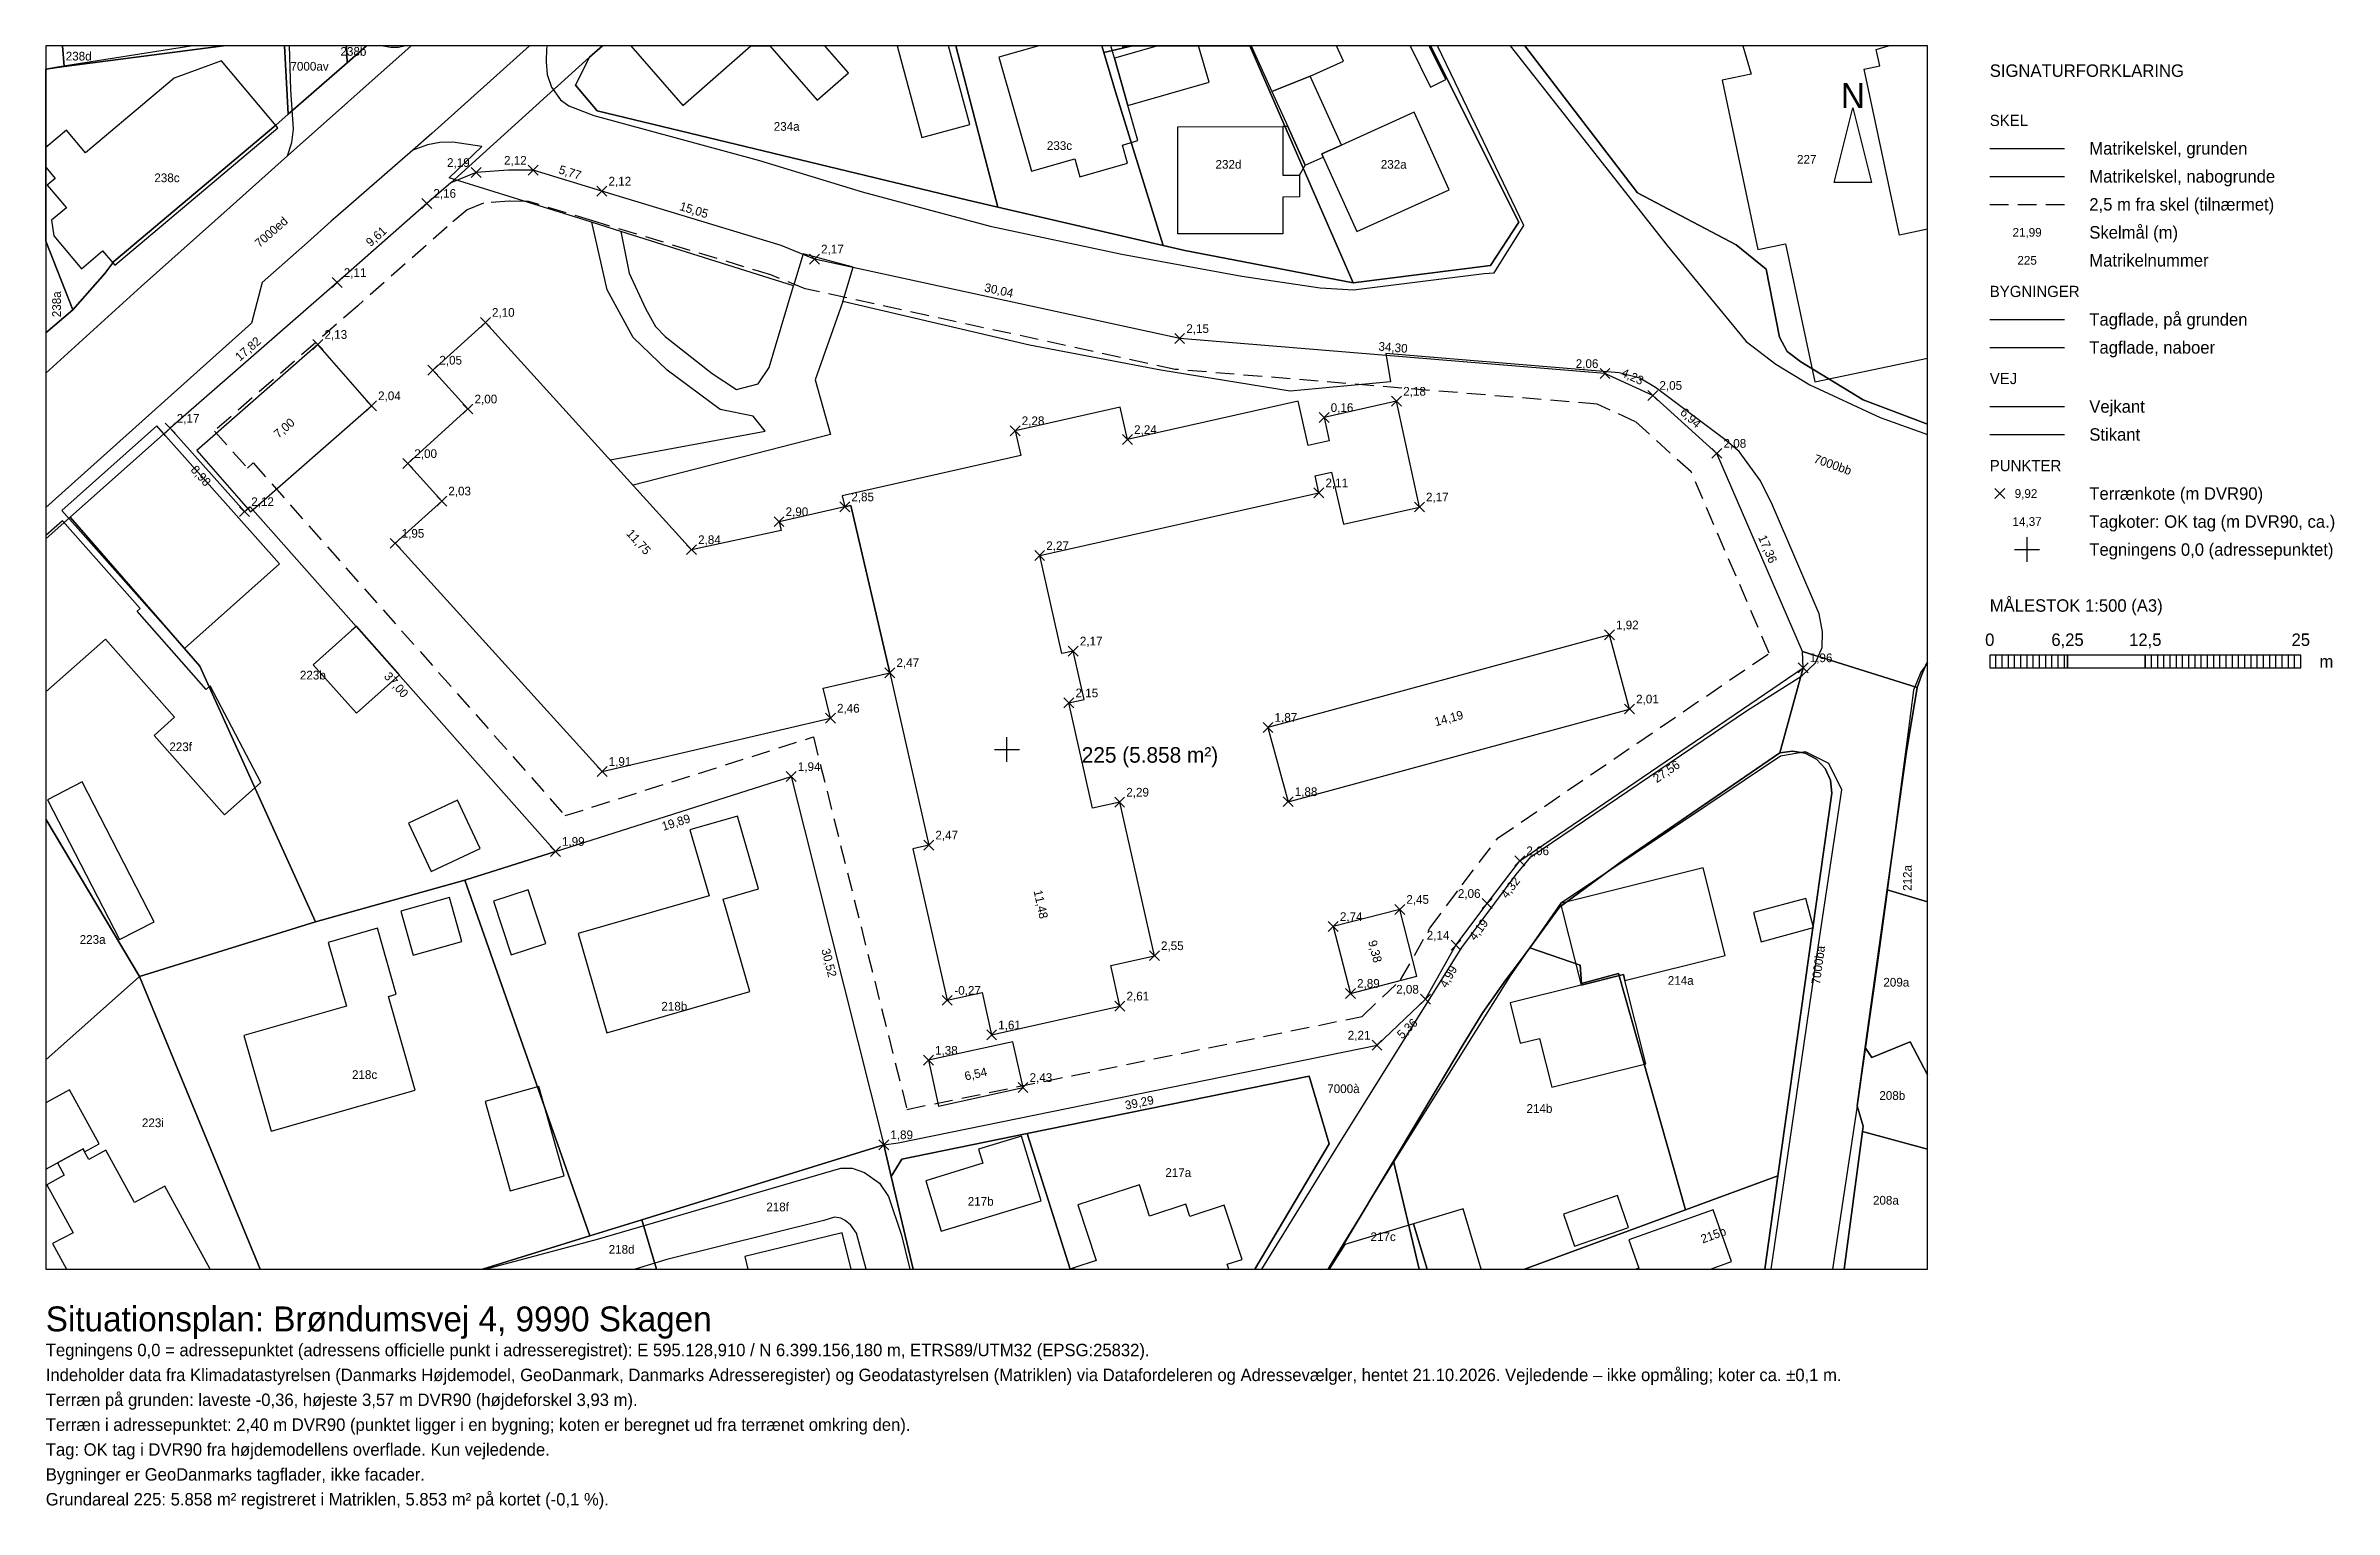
# Model space of a CAD drawing. Extents: x -77253 to 106677, y -61083 to 56571.
import ezdxf
from ezdxf.enums import TextEntityAlignment as Align

# ---------------------------------------------------------------- set-up
doc = ezdxf.new("R2010")
doc.units = 0
doc.linetypes.add('DASHED', pattern=[2250, 1500, -750])
for name, color, linetype in [('ADRESSEPUNKT', 1, 'CONTINUOUS'), ('AFSTAND_SKEL', 6, 'DASHED'), ('BYGNINGER', 5, 'CONTINUOUS'), ('BYGNINGER_NABO', 8, 'CONTINUOUS'), ('GRUND', 1, 'CONTINUOUS'), ('KOTER', 30, 'CONTINUOUS'), ('RAMME', 7, 'CONTINUOUS'), ('SKEL', 9, 'CONTINUOUS'), ('SKELMAAL', 1, 'CONTINUOUS'), ('STI', 94, 'CONTINUOUS'), ('TAGKOTER', 5, 'CONTINUOUS'), ('TEKST', 7, 'CONTINUOUS'), ('VEJKANT', 3, 'CONTINUOUS')]:
    doc.layers.add(name, color=color, linetype=linetype)

msp = doc.modelspace()

# ---------------------------------------------------------------- linework, layer by layer
at = {"layer": 'ADRESSEPUNKT'}
for points in [[(81992, 15071), (81992, 17071)], [(80992, 16071), (82992, 16071)], [(-1000, 0), (1000, 0)], [(0, -1000), (0, 1000)]]:
    msp.add_lwpolyline(points, dxfattribs=at)
at = {"layer": 'AFSTAND_SKEL'}
for points in [[(-63704.393, 25596.529), (-61048.902, 22622.858), (-60583.183, 23028.452), (-35501.43, -5324.078), (-15557.582, 1003.763), (-8039.633, -28936.528), (28542.353, -21465.599), (31642.186, -18528.286), (33991.413, -14372.183), (36597.046, -10878.218), (39477.168, -7113.002), (61271.594, 7738.482), (54983.871, 22314.442), (50524.16, 26347.234), (47425.49, 27761.284), (13512.786, 30554.025), (-16207.755, 37026.944), (-18990.04, 38156.826), (-33277.869, 42492.697), (-38448.263, 44061.243), (-39968.746, 44070.444), (-42074.98, 43915.538), (-43386.86, 43383.885), (-44988.513, 42013.416), (-52181.152, 35657.688), (-63704.393, 25596.529)], [(78992, 43821), (84992, 43821)]]:
    msp.add_lwpolyline(points, dxfattribs=at)
at = {"layer": 'BYGNINGER'}
for points in [[(-13040, 19500), (-18320, 18310), (-18160, 17600), (-25350, 16060), (-41920, 34330), (-46150, 30490), (-43320, 27370), (-48160, 22980), (-45430, 19970), (-49180, 16570), (-32540, -1770), (-14190, 2510), (-14760, 4920), (-9410, 6170), (-12550, 19610), (-13040, 19500)], [(-51070, 27630), (-55380, 32560), (-65110, 24040), (-60800, 19110), (-51070, 27630)], [(-9410, 6170), (-6280, -7690), (-7560, -7980), (-4810, -20170), (-2000, -19540), (-1230, -22950), (9080, -20630), (8350, -17370), (11850, -16580), (9060, -4240), (6880, -4730), (4980, 3740), (6210, 4020), (5330, 7910), (4400, 7700), (2630, 15580), (25070, 20630), (24760, 22000), (26090, 22300), (27040, 18110), (33150, 19490), (31320, 27990), (25490, 26680), (25910, 24810), (24210, 24430), (23400, 28000), (9690, 24910), (9100, 27520), (660, 25620), (1110, 23620), (-13240, 20390), (-13040, 19500), (-12550, 19610), (-9410, 6170)], [(50040, 3250), (48420, 9210), (20980, 1770), (22600, -4200), (50040, 3250)], [(31570, -12860), (26230, -14240), (27610, -19610), (32950, -18230), (31570, -12860)], [(1290, -27180), (470, -23500), (-6310, -24990), (-5490, -28680), (1290, -27180)]]:
    msp.add_lwpolyline(points, close=True, dxfattribs=at)
msp.add_lwpolyline([(78992, 34571), (84992, 34571)], dxfattribs=at)
at = {"layer": 'BYGNINGER_NABO'}
for points in [[(-63130, 55360), (-66920, 53960), (-74060, 47950), (-75600, 49780), (-77253, 48385.494), (-77253, 46806.682), (-76490, 45900), (-77130, 45360), (-75600, 43550), (-76790, 42550), (-76610, 41280), (-74390, 38640), (-72680, 40080), (-71700, 38920), (-58590, 49960), (-63130, 55360)], [(-12740, 54400), (-14634.875, 56571), (-30236.155, 56571), (-26060, 51780), (-20577.159, 56571), (-19067.551, 56571), (-15260, 52200), (-12740, 54400)], [(-8827.054, 56571), (-6850, 49190), (-2980, 50230), (-4684.773, 56571)], [(8640, 55570), (8351.174, 56571), (2567.861, 56571), (-650, 55650), (1970, 46500), (5450, 47490), (5860, 46040), (9700, 47140), (9280, 48590), (10530, 48950), (9720, 51780), (8640, 55570)], [(9720, 51780), (16240, 53650), (15406.737, 56571), (12130.118, 56571), (8640, 55570), (9720, 51780)], [(9250.356, 56571), (9290, 56450), (9658.658, 56571)], [(24380, 54120), (27050, 55330), (26489.345, 56571), (19638.389, 56571), (21300, 52900), (24380, 54120)], [(32395.371, 56571), (34040, 53240), (35280, 53860), (33931.312, 56571)], [(68910, 54700), (70150, 54960), (69870, 56280), (70864.661, 56571), (59143.887, 56571), (59810, 54290), (57490, 53800), (60360, 40190), (62580, 40660), (64940, 29550), (73992, 31466.833), (73992, 41826.525), (71740, 41350), (68910, 54700)], [(26880, 48590), (24380, 54120), (21300, 52900), (22580, 50070), (23980, 46970), (25420, 47610), (25300, 47880), (26880, 48590)], [(13740, 41460), (13740, 50060), (22170, 50070), (22170, 46160), (23520, 46160), (23520, 44420), (22170, 44410), (22170, 41460), (13740, 41460)], [(22170, 46160), (23520, 46160), (23980, 46970), (22580, 50070), (22170, 50070), (22170, 46160)], [(25420, 47610), (28120, 41630), (35550, 44980), (32720, 51230), (26880, 48590), (25300, 47880), (25420, 47610)], [(-58470, 14910), (-67600, 25180), (-68330, 26010), (-75970, 19210), (-66110, 8120), (-58470, 14910)], [(-66900, 2590), (-68550, 1130), (-62900, -5260), (-59960, -2660), (-64050, 5110), (-64360, 4830), (-69910, 11110), (-69670, 11320), (-75910, 18390), (-77253, 17205), (-77253, 4622.912), (-72440, 8870), (-66900, 2590)], [(-55750, 6810), (-52280, 2920), (-49300, 5580), (-48820, 6010), (-52290, 9900), (-52680, 9550), (-55750, 6810)], [(-74330, -2610), (-77110, -4040), (-71330, -15280), (-68550, -13850), (-74330, -2610)], [(-48100, -5940), (-46270, -9820), (-42340, -7960), (-44160, -4090), (-48100, -5940)], [(-23940, -11760), (-34460, -14800), (-32150, -22790), (-20670, -19470), (-22820, -12040), (-19970, -11210), (-21670, -5360), (-25480, -6460), (-23940, -11760)], [(49670, -18570), (57720, -16560), (55960, -9510), (45360, -12160), (44500, -12380), (44660, -13030), (46140, -18950), (49550, -18100), (49670, -18570)], [(-48720, -13010), (-47720, -16530), (-43810, -15430), (-44810, -11900), (-48720, -13010)], [(-39840, -16520), (-37050, -15600), (-38480, -11280), (-41270, -12190), (-39840, -16520)], [(60620, -15460), (64830, -14320), (64200, -11980), (59990, -13120), (60620, -15460)], [(-49710, -19860), (-49080, -19680), (-50600, -14380), (-54550, -15510), (-53070, -20650), (-61330, -23010), (-59130, -30700), (-47560, -27390), (-49710, -19860)], [(46140, -18950), (40450, -20370), (41260, -23620), (42810, -23230), (43800, -27160), (51350, -25280), (49670, -18570), (49550, -18100), (46140, -18950)], [(-74130, -32340), (-72970, -31710), (-75350, -27360), (-77253, -28402.119), (-77253, -33748.909), (-76320, -33240), (-74250, -32120), (-74130, -32340)], [(-39930, -35490), (-35600, -34270), (-37620, -27090), (-41950, -28300), (-39930, -35490)], [(1170, -31080), (-2280, -32130), (-1930, -33270), (-6530, -34680), (-5290, -38740), (2760, -36280), (1170, -31080)], [(-76320, -33240), (-75780, -34230), (-77160, -34990), (-75050, -38850), (-76700, -39730), (-75575.964, -41781), (-64033.433, -41781), (-67680, -35100), (-70120, -36430), (-72420, -32220), (-73790, -32970), (-74130, -32340), (-74250, -32120), (-76320, -33240)], [(17820.333, -41781), (17690, -41390), (18900, -41000), (17460, -36630), (14690, -37540), (14370, -36570), (11470, -37520), (10640, -35000), (5710, -36620), (7180, -41090), (5370, -41680), (5403.3, -41781)], [(45620, -39920), (49960, -38420), (49080, -35860), (44740, -37360), (45620, -39920)], [(32670, -38140), (27160, -39790), (25903.009, -41781), (33761.567, -41781), (32670, -38140)], [(38108.412, -41781), (36660, -36940), (32670, -38140), (33761.567, -41781)], [(56533.273, -41781), (58240, -41170), (56750, -37010), (49980, -39430), (50790, -41690), (50535.702, -41781)], [(-21070, -40770), (-20826.213, -41781), (-12527.479, -41781), (-13240, -38860), (-21070, -40770)], [(5370, -41680), (5080, -41770), (5046.575, -41781), (5403.3, -41781), (5370, -41680)]]:
    msp.add_lwpolyline(points, close=True, dxfattribs=at)
msp.add_lwpolyline([(78992, 32321), (84992, 32321)], dxfattribs=at)
at = {"layer": 'GRUND'}
msp.add_lwpolyline([(78992, 48321), (84992, 48321)], dxfattribs=at)
msp.add_lwpolyline([(-67253, 25817), (-61269, 19116), (-60812, 19514), (-36296, -8199), (-17335, -2183), (-9903, -31781), (-8749, -31633), (29743, -23772), (33634, -20085), (36090, -15740), (38592, -12385), (41218, -8952), (63992, 6567), (63941, 7862), (57064, 23804), (51914, 28461), (48066, 30217), (13883, 33032), (-15466, 39424), (-18155, 40516), (-32552, 44885), (-38070, 46559), (-40053, 46571), (-42650, 46380), (-44703, 45548), (-46629, 43900), (-53831, 37536), (-67253, 25817)], close=True, dxfattribs=at)
at = {"layer": 'KOTER'}
for points in [[(-43050, 45980), (-42250, 46780)], [(-43050, 46780), (-42250, 45980)], [(-38470, 46159), (-37670, 46959)], [(-38470, 46959), (-37670, 46159)], [(-47029, 43500), (-46229, 44300)], [(-47029, 44300), (-46229, 43500)], [(-32952, 44485), (-32152, 45285)], [(-32952, 45285), (-32152, 44485)], [(-15866, 39024), (-15066, 39824)], [(-15866, 39824), (-15066, 39024)], [(-54231, 37136), (-53431, 37936)], [(-54231, 37936), (-53431, 37136)], [(-42320, 33930), (-41520, 34730)], [(-42320, 34730), (-41520, 33930)], [(13483, 32632), (14283, 33432)], [(13483, 33432), (14283, 32632)], [(-55780, 32160), (-54980, 32960)], [(-55780, 32960), (-54980, 32160)], [(-46550, 30090), (-45750, 30890)], [(-46550, 30890), (-45750, 30090)], [(47666, 29817), (48466, 30617)], [(47666, 30617), (48466, 29817)], [(-51470, 27230), (-50670, 28030)], [(-51470, 28030), (-50670, 27230)], [(-43720, 26970), (-42920, 27770)], [(-43720, 27770), (-42920, 26970)], [(30920, 27590), (31720, 28390)], [(30920, 28390), (31720, 27590)], [(51514, 28061), (52314, 28861)], [(51514, 28861), (52314, 28061)], [(-67653, 25417), (-66853, 26217)], [(-67653, 26217), (-66853, 25417)], [(260, 25220), (1060, 26020)], [(260, 26020), (1060, 25220)], [(25090, 26280), (25890, 27080)], [(25090, 27080), (25890, 26280)], [(9290, 24510), (10090, 25310)], [(9290, 25310), (10090, 24510)], [(56664, 23404), (57464, 24204)], [(56664, 24204), (57464, 23404)], [(-48560, 22580), (-47760, 23380)], [(-48560, 23380), (-47760, 22580)], [(-45830, 19570), (-45030, 20370)], [(-45830, 20370), (-45030, 19570)], [(24670, 20230), (25470, 21030)], [(24670, 21030), (25470, 20230)], [(79392, 20171), (80192, 20971)], [(79392, 20971), (80192, 20171)], [(-61669, 18716), (-60869, 19516)], [(-61669, 19516), (-60869, 18716)], [(-18720, 17910), (-17920, 18710)], [(-18720, 18710), (-17920, 17910)], [(-13440, 19100), (-12640, 19900)], [(-13440, 19900), (-12640, 19100)], [(32750, 19090), (33550, 19890)], [(32750, 19890), (33550, 19090)], [(-49580, 16170), (-48780, 16970)], [(-49580, 16970), (-48780, 16170)], [(-25750, 15660), (-24950, 16460)], [(-25750, 16460), (-24950, 15660)], [(2230, 15180), (3030, 15980)], [(2230, 15980), (3030, 15180)], [(48020, 8810), (48820, 9610)], [(48020, 9610), (48820, 8810)], [(4930, 7510), (5730, 8310)], [(4930, 8310), (5730, 7510)], [(-9810, 5770), (-9010, 6570)], [(-9810, 6570), (-9010, 5770)], [(63592, 6167), (64392, 6967)], [(63592, 6967), (64392, 6167)], [(4580, 3340), (5380, 4140)], [(4580, 4140), (5380, 3340)], [(-14590, 2110), (-13790, 2910)], [(-14590, 2910), (-13790, 2110)], [(20580, 1370), (21380, 2170)], [(20580, 2170), (21380, 1370)], [(49640, 2850), (50440, 3650)], [(49640, 3650), (50440, 2850)], [(-32940, -2170), (-32140, -1370)], [(-32940, -1370), (-32140, -2170)], [(-17735, -2583), (-16935, -1783)], [(-17735, -1783), (-16935, -2583)], [(8660, -4640), (9460, -3840)], [(8660, -3840), (9460, -4640)], [(22200, -4600), (23000, -3800)], [(22200, -3800), (23000, -4600)], [(-6680, -8090), (-5880, -7290)], [(-6680, -7290), (-5880, -8090)], [(-36696, -8599), (-35896, -7799)], [(-36696, -7799), (-35896, -8599)], [(40818, -9352), (41618, -8552)], [(40818, -8552), (41618, -9352)], [(31170, -13260), (31970, -12460)], [(31170, -12460), (31970, -13260)], [(38192, -12785), (38992, -11985)], [(38192, -11985), (38992, -12785)], [(25830, -14640), (26630, -13840)], [(25830, -13840), (26630, -14640)], [(11450, -16980), (12250, -16180)], [(11450, -16180), (12250, -16980)], [(35690, -16140), (36490, -15340)], [(35690, -15340), (36490, -16140)], [(-5210, -20570), (-4410, -19770)], [(-5210, -19770), (-4410, -20570)], [(8680, -21030), (9480, -20230)], [(8680, -20230), (9480, -21030)], [(27210, -20010), (28010, -19210)], [(27210, -19210), (28010, -20010)], [(33234, -20485), (34034, -19685)], [(33234, -19685), (34034, -20485)], [(-1630, -23350), (-830, -22550)], [(-1630, -22550), (-830, -23350)], [(29343, -24172), (30143, -23372)], [(29343, -23372), (30143, -24172)], [(-6710, -25390), (-5910, -24590)], [(-6710, -24590), (-5910, -25390)], [(890, -27580), (1690, -26780)], [(890, -26780), (1690, -27580)], [(-10303, -32181), (-9503, -31381)], [(-10303, -31381), (-9503, -32181)]]:
    msp.add_lwpolyline(points, dxfattribs=at)
at = {"layer": 'RAMME'}
for points in [[(-77253, -41781), (73992, -41781), (73992, 56571), (-77253, 56571)], [(66492, 45571), (67992, 51571), (69492, 45571)], [(78992, 6571), (85242, 6571), (85242, 7571), (78992, 7571)], [(85242, 6571), (91492, 6571), (91492, 7571), (85242, 7571)], [(91492, 6571), (103992, 6571), (103992, 7571), (91492, 7571)]]:
    msp.add_lwpolyline(points, close=True, dxfattribs=at)
for points in [[(79492, 6571), (79492, 7571)], [(79992, 6571), (79992, 7571)], [(80492, 6571), (80492, 7571)], [(80992, 6571), (80992, 7571)], [(81492, 6571), (81492, 7571)], [(81992, 6571), (81992, 7571)], [(82492, 6571), (82492, 7571)], [(82992, 6571), (82992, 7571)], [(83492, 6571), (83492, 7571)], [(83992, 6571), (83992, 7571)], [(84492, 6571), (84492, 7571)], [(84992, 6571), (84992, 7571)], [(91992, 6571), (91992, 7571)], [(92492, 6571), (92492, 7571)], [(92992, 6571), (92992, 7571)], [(93492, 6571), (93492, 7571)], [(93992, 6571), (93992, 7571)], [(94492, 6571), (94492, 7571)], [(94992, 6571), (94992, 7571)], [(95492, 6571), (95492, 7571)], [(95992, 6571), (95992, 7571)], [(96492, 6571), (96492, 7571)], [(96992, 6571), (96992, 7571)], [(97492, 6571), (97492, 7571)], [(97992, 6571), (97992, 7571)], [(98492, 6571), (98492, 7571)], [(98992, 6571), (98992, 7571)], [(99492, 6571), (99492, 7571)], [(99992, 6571), (99992, 7571)], [(100492, 6571), (100492, 7571)], [(100992, 6571), (100992, 7571)], [(101492, 6571), (101492, 7571)], [(101992, 6571), (101992, 7571)], [(102492, 6571), (102492, 7571)], [(102992, 6571), (102992, 7571)], [(103492, 6571), (103492, 7571)]]:
    msp.add_lwpolyline(points, dxfattribs=at)
at = {"layer": 'SKEL'}
for points in [[(-75084, 35339), (-77253, 40860.033), (-77253, 54681.273), (-75779, 54901), (-75897.593, 56571), (-77253, 56571), (-77253, 33479.016), (-75084, 35339)], [(-77253, 40860.033), (-75084, 35339), (-72503, 38270), (-71793, 39234), (-58775, 50195), (-57773, 51075), (-58062.452, 56571), (-62978.562, 56571), (-75779, 54901), (-77253, 54681.273)], [(-75897.593, 56571), (-75779, 54901), (-62978.562, 56571)], [(-58062.452, 56571), (-57773, 51075), (-53034, 55208), (-53070.27, 56571)], [(-53070.27, 56571), (-53034, 55208), (-51472.121, 56571)], [(-32496.843, 56571), (-33547, 55652), (-34682, 53399), (-32928, 51337), (-3157, 44166), (-723, 43600), (-4102.945, 56571)], [(7785, 56029), (7621.791, 56571), (-4102.945, 56571), (-723, 43600), (12551, 40516), (8733, 52879), (7785, 56029)], [(7621.791, 56571), (7785, 56029), (10103.556, 56571), (19511.898, 56571), (27823, 37501), (38875, 38911), (41146, 42388), (34051.253, 56571)], [(10103.556, 56571), (7785, 56029), (8733, 52879), (12551, 40516), (14304, 40108), (27823, 37501), (19511.898, 56571)], [(50681, 44759), (58615, 40567), (61016, 38605), (62088, 33134), (62696, 32001), (63806, 31159), (68823, 28101), (73992, 26139.245), (73992, 56571), (41616.509, 56571), (50681, 44759)], [(-77253, -5608.805), (-69723, -18251), (-55568, -13871), (-64880, 6706), (-75279, 18677), (-77253, 16934.364)], [(73168, 4991), (72281, -340), (70747, -11283), (73992, -12258.029), (73992, 7014), (73944, 6964), (73530, 6015), (73168, 4991)], [(49145, -18004), (54529, -37016), (61969, -34276), (66294, -3508), (66188, -2483), (65762, -1545), (65059, -792), (64152, -303), (63136, -127), (62118, -284), (49504, -8920), (44418, -12680), (42018, -15950), (46058, -17353), (46187, -18825), (49145, -18004)], [(-77253, -24948.031), (-69723, -18251), (-77253, -5608.805)], [(-33536, -39109), (-43570, -10507), (-55568, -13871), (-69723, -18251), (-60029.944, -41781), (-42151.181, -41781), (-33536, -39109)], [(70747, -11283), (68970, -23950), (69519, -24753), (72596, -23498), (73992, -26149.188), (73992, -12258.029), (70747, -11283)], [(31072, -33091), (33122.72, -41781), (41591.269, -41781), (54529, -37016), (49145, -18004), (46187, -18825), (46058, -17353), (42018, -15950), (41199, -17065), (40109, -18511), (38254, -21140), (36678, -23713), (34658, -27109), (31072, -33091)], [(-77253, -41781), (-60029.944, -41781), (-69723, -18251), (-77253, -24948.031)], [(73992, -26149.188), (72596, -23498), (69519, -24753), (68970, -23950), (68323, -28641), (68829, -30289), (68773, -30707), (73992, -32145.1)], [(1627, -30882), (5076.553, -41781), (19917.38, -41781), (25908, -31703), (24290, -26254), (1627, -30882)], [(5076.553, -41781), (1627, -30882), (-8450, -32940), (-9296, -34334), (-7527.206, -41781)], [(68773, -30707), (67294.306, -41781), (73992, -41781), (73992, -32145.1), (68773, -30707)], [(-7527.206, -41781), (-9296, -34334), (-9903, -31781), (-29337, -37807), (-28176.92, -41781)], [(27027, -39843), (25902.404, -41781), (33122.72, -41781), (31072, -33091), (27027, -39843)], [(60912.9, -41781), (61969, -34276), (54529, -37016), (41591.269, -41781)], [(-28176.92, -41781), (-29337, -37807), (-33536, -39109), (-42151.181, -41781)]]:
    msp.add_lwpolyline(points, close=True, dxfattribs=at)
for points in [[(-44703, 45548), (-33547, 55652), (-32496.843, 56571), (-51472.121, 56571), (-53034, 55208), (-57773, 51075), (-58775, 50195), (-71793, 39234), (-72503, 38270), (-75084, 35339), (-77253, 33479.016), (-77253, 16934.364), (-75279, 18677), (-68030, 25142), (-67253, 25817)], [(63941, 7862), (73168, 4991), (73530, 6015), (73944, 6964), (73992, 7014), (73992, 26139.245), (68823, 28101), (63806, 31159), (62696, 32001), (62088, 33134), (61016, 38605), (58615, 40567), (50681, 44759), (41616.509, 56571), (34051.253, 56571), (41146, 42388), (38875, 38911), (27823, 37501), (14304, 40108), (12551, 40516), (-723, 43600), (-3157, 44166), (-32928, 51337), (-34682, 53399), (-33547, 55652), (-44703, 45548)], [(78992, 46071), (84992, 46071)], [(-67253, 25817), (-68030, 25142), (-75279, 18677), (-64880, 6706), (-55568, -13871), (-43570, -10507), (-36296, -8199)], [(63992, 6567), (62118, -284), (63136, -127), (64152, -303), (65059, -792), (65762, -1545), (66188, -2483), (66294, -3508), (61969, -34276), (60912.9, -41781), (67294.306, -41781), (68773, -30707), (68829, -30289), (68323, -28641), (68970, -23950), (70747, -11283), (72281, -340), (73168, 4991), (63941, 7862)], [(-9903, -31781), (-9296, -34334), (-8450, -32940), (1627, -30882), (24290, -26254), (25908, -31703), (19917.38, -41781), (25902.404, -41781), (27027, -39843), (31072, -33091), (34658, -27109), (36678, -23713), (38254, -21140), (40109, -18511), (41199, -17065), (42018, -15950), (44418, -12680), (49504, -8920), (62118, -284), (63992, 6567)], [(-36296, -8199), (-43570, -10507), (-33536, -39109), (-29337, -37807), (-9903, -31781)]]:
    msp.add_lwpolyline(points, dxfattribs=at)
at = {"layer": 'STI'}
for points in [[(-31900, 23280), (-19430, 25580), (-20390, 26790), (-23050, 27330), (-27300, 30480), (-30050, 33110), (-32130, 36960), (-33370, 42380)], [(-31030, 41640), (-30360, 38290), (-29040, 35460), (-28260, 33990), (-27460, 33210), (-23700, 30220), (-21740, 28930), (-20000, 29390), (-19110, 30710), (-18610, 32410), (-17150, 37260)], [(-13200, 36020), (-15410, 29710), (-14190, 25320), (-30050, 21250)], [(78992, 25321), (84992, 25321)]]:
    msp.add_lwpolyline(points, dxfattribs=at)
at = {"layer": 'VEJKANT'}
for points in [[(-65426.676, 56571), (-75980, 54900), (-77253, 54684.678)], [(-57820, 47710), (-57470, 48790), (-57340, 49860), (-57550, 53020), (-57676.821, 56571)], [(-47880.781, 56571), (-57820, 47710)], [(-50125, 56571), (-49520, 56450), (-48890, 56470), (-48453.536, 56571)], [(-38365.701, 56571), (-46230, 49510), (-47750, 48190)], [(-36956.918, 56571), (-37020, 56360), (-37040, 55290), (-36960, 54270), (-36610, 53240), (-35880, 52220), (-35220, 51740), (-33200, 50960), (-19890, 47340), (-11650, 44830), (-1350, 42060), (9240, 39810), (18880, 38040), (25180, 37100), (27840, 36950), (38360, 38250), (39160, 38310), (41550, 42110), (36030, 53620), (34590.906, 56571)], [(40431.924, 56571), (53060, 40520), (59400, 32800), (61800, 30960), (64540, 29310), (70180, 26680), (73992, 25315.888)], [(-47750, 48190), (-53750, 42950), (-54310, 42460), (-56230, 40750), (-59850, 37540), (-60720, 34280), (-77253, 19443.789)], [(-42210, 48480), (-44530, 48830), (-45590, 48790), (-46580, 48600), (-47750, 48190)], [(-31030, 41640), (-33980, 42570), (-44840, 45940), (-42210, 48480)], [(-57820, 47710), (-62440, 43590), (-69580, 37220), (-77253, 30242.764)], [(-17150, 37260), (-31030, 41640)], [(-13200, 36020), (-12360, 38760), (-16380, 39850), (-17150, 37260)], [(34640, 31480), (30460, 31830), (30830, 29550), (22760, 28790), (12360, 30490), (1820, 32510), (-13200, 36020)], [(20496.559, -41781), (26850, -31430), (36560, -15910), (40920, -10060), (42100, -8640), (59440, 3100), (63890, 5910), (64980, 6960), (65510, 8200), (65550, 9460), (65280, 10890), (61520, 19650), (60560, 21600), (58840, 23960), (57700, 24920), (52130, 29090), (50870, 29850), (49200, 30280), (47630, 30400), (34640, 31480)], [(78992, 27571), (84992, 27571)], [(73992, 6931.846), (73440, 6210), (72870, 4760), (72380, 1020), (71730, -3800), (70630, -12240), (70080, -16370), (68300, -28850), (66345.442, -41781)], [(61434.775, -41781), (62550, -34110), (65250, -15560), (67090, -3240), (66050, -1130), (64180, -180), (62180, -530), (44500, -12380), (40440, -18190), (30820, -33560), (26050, -41330), (25779.302, -41781)], [(-41941.369, -41781), (-32910, -39370), (-13360, -33650), (-12450, -33650), (-11440, -34020), (-10250, -34870), (-9510, -35930), (-8470, -39060), (-7800.932, -41781)], [(-11316.483, -41781), (-12090, -38890), (-12540, -38250), (-13010, -37870), (-13350, -37690), (-13870, -37590), (-14710, -37860), (-27340, -41000), (-29894.844, -41781)]]:
    msp.add_lwpolyline(points, dxfattribs=at)

# ---------------------------------------------------------------- texts
at = {"layer": 'KOTER'}
for s, p in [('2,19', (-44090, 47180)), ('2,12', (-39510, 47359)), ('2,12', (-31112, 45685)), ('2,16', (-45189, 44700)), ('2,17', (-14026, 40224)), ('2,11', (-52391, 38336)), ('2,10', (-40480, 35130)), ('2,13', (-53940, 33360)), ('2,15', (15323, 33832)), ('2,05', (-44710, 31290)), ('2,06', (46626, 31017)), ('2,05', (53354, 29261)), ('2,04', (-49630, 28430)), ('2,00', (-41880, 28170)), ('0,16', (26930, 27480)), ('2,18', (32760, 28790)), ('2,17', (-65813, 26617)), ('2,28', (2100, 26420)), ('2,24', (11130, 25710)), ('2,00', (-46720, 23780)), ('2,08', (58504, 24604)), ('2,12', (-59829, 19916)), ('2,03', (-43990, 20770)), ('2,85', (-11600, 20300)), ('2,11', (26510, 21430)), ('2,17', (34590, 20290)), ('2,90', (-16880, 19110)), ('1,95', (-47740, 17370)), ('2,84', (-23910, 16860)), ('2,27', (4070, 16380)), ('1,92', (49860, 10010)), ('2,17', (6770, 8710)), ('1,96', (65432, 7367)), ('2,47', (-7970, 6970)), ('2,15', (6420, 4540)), ('2,01', (51480, 4050)), ('2,46', (-12750, 3310)), ('1,87', (22420, 2570)), ('1,91', (-31100, -970)), ('1,94', (-15895, -1383)), ('2,29', (10500, -3440)), ('1,88', (24040, -3400)), ('1,99', (-34856, -7399)), ('2,47', (-4840, -6890)), ('2,06', (42658, -8152)), ('2,45', (33010, -12060)), ('2,06', (37152, -11585)), ('2,74', (27670, -13440)), ('2,14', (34650, -14940)), ('2,55', (13290, -15780)), ('-0,27', (-3160, -19370)), ('2,61', (10520, -19830)), ('2,89', (29050, -18810)), ('2,08', (32194, -19285)), ('1,61', (210, -22150)), ('1,38', (-4870, -24190)), ('2,21', (28303, -22972)), ('2,43', (2730, -26380)), ('1,89', (-8463, -30981))]:
    msp.add_text(s, height=700, dxfattribs=at).set_placement(p, align=Align.MIDDLE_CENTER)
msp.add_text('9,92', height=700, dxfattribs=at).set_placement((80992, 20571), align=Align.MIDDLE_LEFT)
at = {"layer": 'RAMME'}
for s, height, p in [('N', 2000, (67992, 52571)), ('0', 1000, (78992, 8821)), ('6,25', 1000, (85242, 8821)), ('12,5', 1000, (91492, 8821)), ('25', 1000, (103992, 8821))]:
    msp.add_text(s, height=height, dxfattribs=at).set_placement(p, align=Align.MIDDLE_CENTER)
msp.add_text('m', height=1000, dxfattribs=at).set_placement((105492, 7071), align=Align.MIDDLE_LEFT)
at = {"layer": 'SKELMAAL'}
for s, rotation, p in [('5,77', -16.88, (-35107.786, 46391.854)), ('15,05', -16.88, (-25150.228, 43370.336)), ('9,61', 41.47, (-50693.516, 41242.551)), ('30,04', -12.29, (-642.537, 36911.966)), ('17,82', 41.12, (-61002.391, 32203.795)), ('34,30', -4.71, (31031.951, 32322.138)), ('4,23', -24.53, (50280.609, 29975.825)), ('6,94', -42.12, (54958.499, 26651.702)), ('8,98', -48.24, (-64783.119, 22000.247)), ('17,36', -66.67, (61145.247, 16110.266)), ('37,00', -48.5, (-49078.291, 5193.691)), ('27,56', 34.27, (52999.184, -1770.962)), ('19,89', 17.6, (-26603.802, -5858.221)), ('4,32', 52.59, (40460.991, -11093.793)), ('4,19', 53.29, (37902.142, -14480.973)), ('30,52', -75.9, (-14297.924, -17152.476)), ('4,99', 60.52, (35471.386, -18256.954)), ('5,36', 43.46, (32169.976, -22436.615)), ('39,29', 11.54, (10637.066, -28388.344))]:
    msp.add_text(s, height=700, rotation=rotation, dxfattribs=at).set_placement(p, align=Align.MIDDLE_CENTER)
msp.add_text('21,99', height=700, dxfattribs=at).set_placement((81992, 41571), align=Align.MIDDLE_CENTER)
at = {"layer": 'TAGKOTER'}
for s, rotation, p in [('7,00', 41.21, (-58090, 25835)), ('11,75', -47.78, (-29592.031, 16686.98)), ('14,19', 15.18, (35510.502, 2508.151)), ('11,48', -77.85, (2726.951, -12448.889)), ('9,38', -75.59, (29590, -16235)), ('6,54', 12.48, (-2510, -26085))]:
    msp.add_text(s, height=700, rotation=rotation, dxfattribs=at).set_placement(p, align=Align.MIDDLE_CENTER)
msp.add_text('14,37', height=700, dxfattribs=at).set_placement((81992, 18321), align=Align.MIDDLE_CENTER)
at = {"layer": 'TEKST'}
for s, height, p in [('238d', 700, (-74605.69, 55736)), ('7000av', 700, (-56051.071, 54922.2)), ('238b', 700, (-52525.464, 56116.667)), ('234a', 700, (-17702.5, 50085.5)), ('233c', 700, (4224.028, 48543.5)), ('238c', 700, (-67513, 45955)), ('232d', 700, (17804, 47036)), ('232a', 700, (31088.737, 47036)), ('227', 700, (64279.353, 47441.474)), ('225', 700, (81992, 39321)), ('223b', 700, (-55787.5, 5973)), ('223f', 700, (-66410.5, 213)), ('225 (5.858 m²)', 1250, (11494, -440.2)), ('223a', 700, (-73488, -15278.418)), ('214a', 700, (54156, -18571.5)), ('209a', 700, (71481, -18716.094)), ('218b', 700, (-26736.5, -20646)), ('218c', 700, (-51629.5, -26144)), ('7000aø', 700, (27044.5, -27276.6)), ('208b', 700, (71157.5, -27821.55)), ('214b', 700, (42800.5, -28865.5)), ('223i', 700, (-68641.472, -30016)), ('217a', 700, (13767.5, -34017.5)), ('218f', 700, (-18432.103, -36781)), ('217b', 700, (-2109.724, -36331.5)), ('208a', 700, (70643.153, -36244)), ('218d', 700, (-30971.772, -40191.4)), ('217c', 700, (30234.593, -39174))]:
    msp.add_text(s, height=height, dxfattribs=at).set_placement(p, align=Align.MIDDLE_CENTER)
for s, height, p in [('SIGNATURFORKLARING', 1000, (78992, 54571)), ('SKEL', 900, (78992, 50571)), ('Matrikelskel, grunden', 1000, (86992, 48321)), ('Matrikelskel, nabogrunde', 1000, (86992, 46071)), ('2,5 m fra skel (tilnærmet)', 1000, (86992, 43821)), ('Skelmål (m)', 1000, (86992, 41571)), ('Matrikelnummer', 1000, (86992, 39321)), ('BYGNINGER', 900, (78992, 36821)), ('Tagflade, på grunden', 1000, (86992, 34571)), ('Tagflade, naboer', 1000, (86992, 32321)), ('VEJ', 900, (78992, 29821)), ('Vejkant', 1000, (86992, 27571)), ('Stikant', 1000, (86992, 25321)), ('PUNKTER', 900, (78992, 22821)), ('Terrænkote (m DVR90)', 1000, (86992, 20571)), ('Tagkoter: OK tag (m DVR90, ca.)', 1000, (86992, 18321)), ('Tegningens 0,0 (adressepunktet)', 1000, (86992, 16071)), ('MÅLESTOK 1:500 (A3)', 1000, (78992, 11571)), ('Situationsplan: Brøndumsvej 4, 9990 Skagen', 2000, (-77253, -45781)), ('Tegningens 0,0 = adressepunktet (adressens officielle punkt i adresseregistret): E 595.128,910 / N 6.399.156,180 m, ETRS89/UTM32 (EPSG:25832).', 1000, (-77253, -48281)), ('Indeholder data fra Klimadatastyrelsen (Danmarks Højdemodel, GeoDanmark, Danmarks Adresseregister) og Geodatastyrelsen (Matriklen) via Datafordeleren og Adressevælger, hentet 21.10.2026. Vejledende – ikke opmåling; koter ca. ±0,1 m.', 1000, (-77253, -50281)), ('Terræn på grunden: laveste -0,36, højeste 3,57 m DVR90 (højdeforskel 3,93 m).', 1000, (-77253, -52281)), ('Terræn i adressepunktet: 2,40 m DVR90 (punktet ligger i en bygning; koten er beregnet ud fra terrænet omkring den).', 1000, (-77253, -54281)), ('Tag: OK tag i DVR90 fra højdemodellens overflade. Kun vejledende.', 1000, (-77253, -56281)), ('Bygninger er GeoDanmarks tagflader, ikke facader.', 1000, (-77253, -58281)), ('Grundareal 225: 5.858 m² registreret i Matriklen, 5.853 m² på kortet (-0,1 %).', 1000, (-77253, -60281))]:
    msp.add_text(s, height=height, dxfattribs=at).set_placement(p, align=Align.MIDDLE_LEFT)
for s, rotation, p in [('7000ed', 41.29, (-59132.635, 41600.67)), ('238a', 90, (-76385.4, 35788.214)), ('7000bb', -19.47, (66374.666, 22895.627)), ('212a', 90, (72369.5, -10330.826)), ('7000ba', 82.39, (65200.652, -17329.868)), ('215b', 20.22, (56778.734, -39033.893))]:
    msp.add_text(s, height=700, rotation=rotation, dxfattribs=at).set_placement(p, align=Align.MIDDLE_CENTER)

doc.saveas('drawing.dxf')
